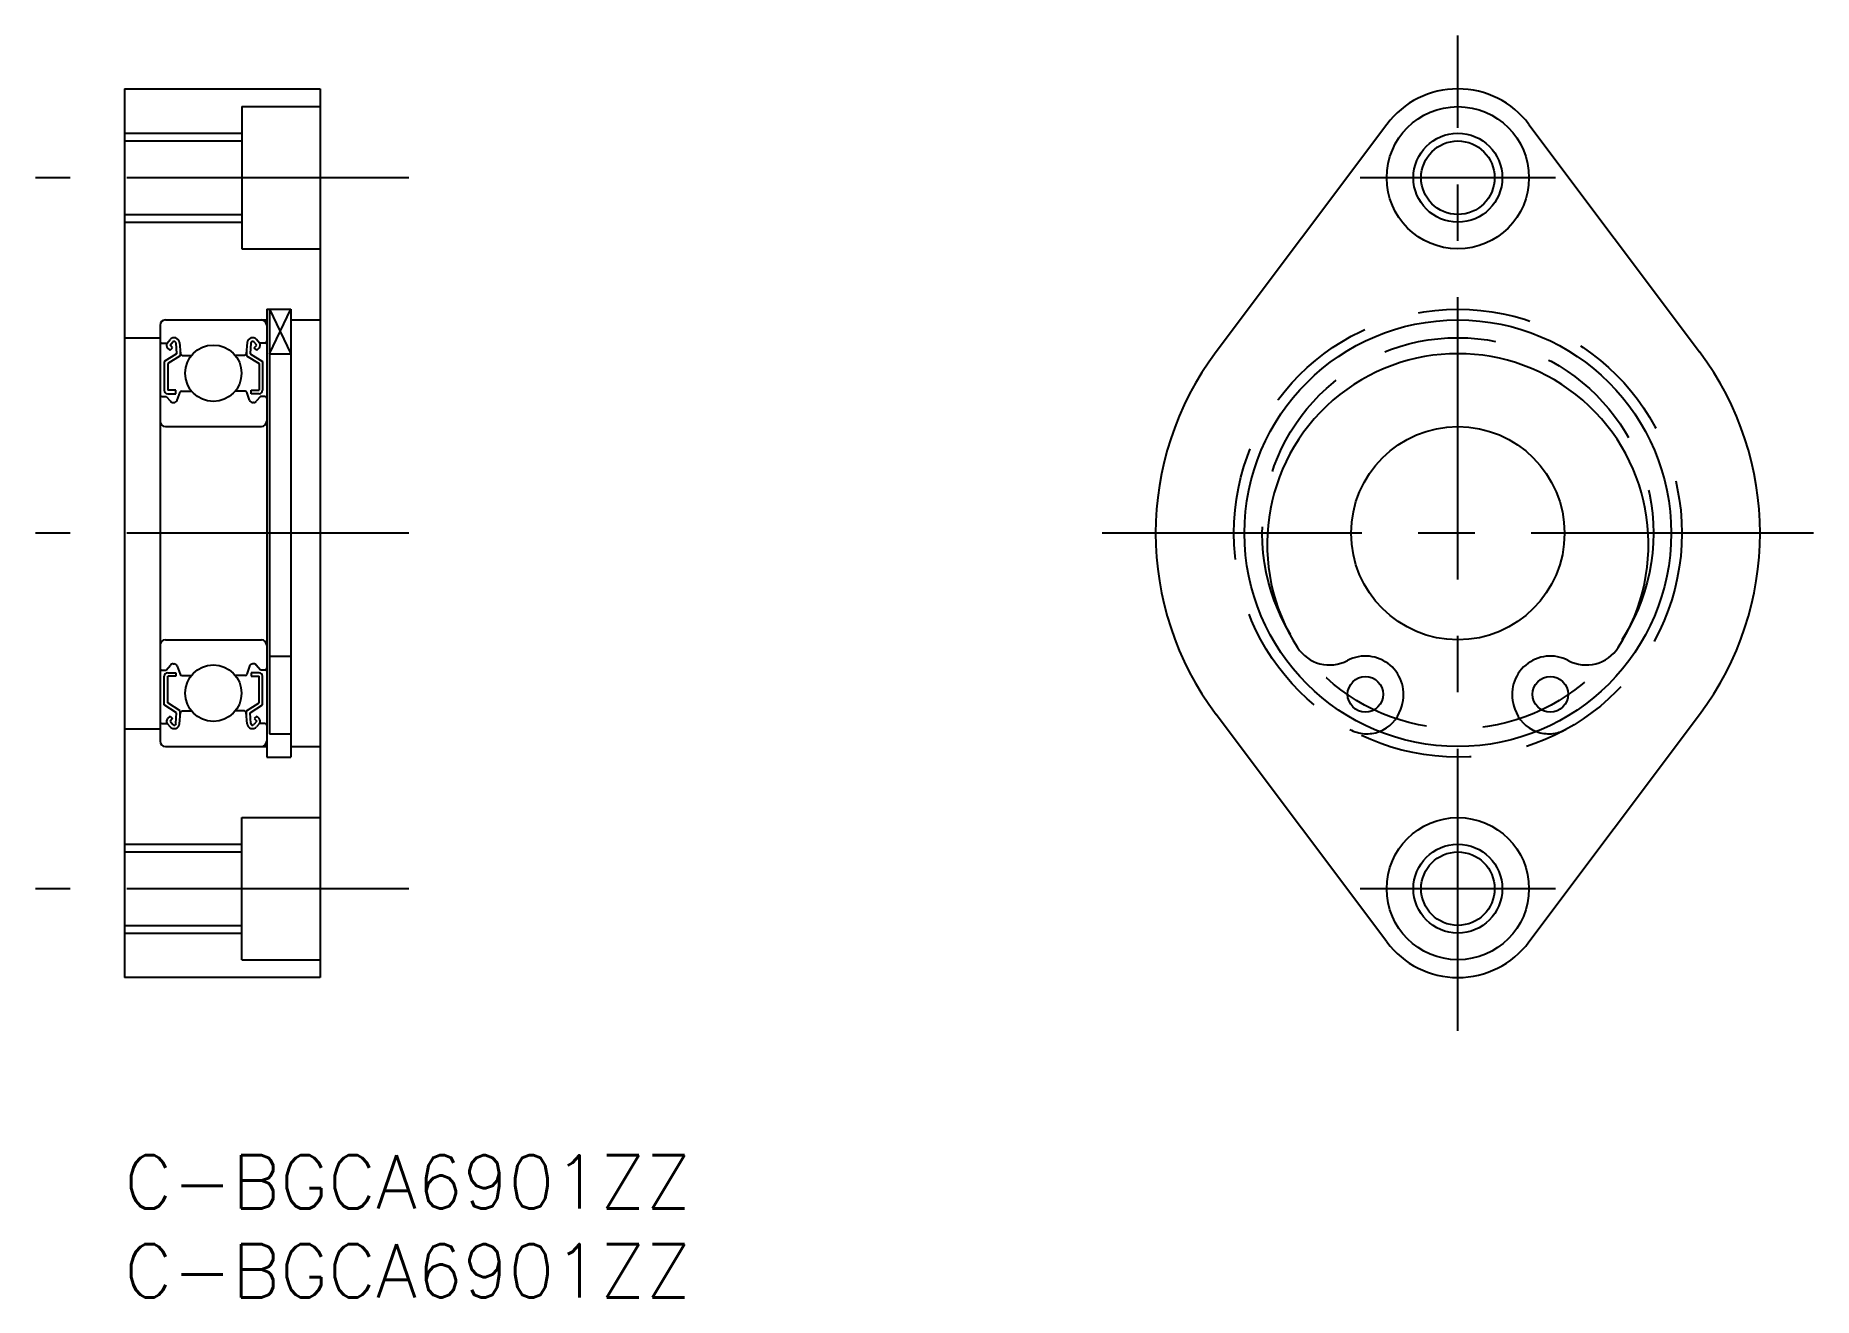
# Model space of a CAD drawing. Extents: x -5 to 95, y -8 to 63.
import ezdxf

# ---------------------------------------------------------------- set-up
doc = ezdxf.new("R2010")
doc.units = 0
doc.header["$LTSCALE"] = 0.5
doc.linetypes.add('CENTER', pattern=[50.8, 31.75, -6.35, 6.35, -6.35])
doc.linetypes.add('DASHED', pattern=[19.05, 12.7, -6.35])
for name, color, linetype in [('MSM_CENTER', 1, 'CENTER'), ('MSM_CONTINUOUS', 7, 'CONTINUOUS'), ('MSM_DASHED', 4, 'DASHED'), ('MSM_NARROW', 5, 'CONTINUOUS'), ('MSM_PART_NUMBER', 7, 'CONTINUOUS')]:
    doc.layers.add(name, color=color, linetype=linetype)
doc.styles.get("Standard").update_dxf_attribs({"font": 'txt.shx', "height": 3, "bigfont": 'bigfont.shx'})

# ---------------------------------------------------------------- blocks, each defined once
blk = doc.blocks.new('*U27')
at = {"layer": 'MSM_PART_NUMBER'}
blk.add_text('C-BGCA6901ZZ', height=3, dxfattribs=at).set_placement((0, -3))
blk = doc.blocks.new('*U28')
at = {"layer": 'MSM_PART_NUMBER'}
blk.add_text('C-BGCA6901ZZ', height=3, dxfattribs=at).set_placement((0, -8))

msp = doc.modelspace()

# ---------------------------------------------------------------- linework, layer by layer
at = {"layer": 'MSM_CENTER'}
for p, q in [((75, 7), (75, 63)), ((16, 55), (-5, 55)), ((80.5, 55), (69.5, 55)), ((16, 35), (-5, 35)), ((95, 35), (55, 35)), ((16, 15), (-5, 15)), ((80.5, 15), (69.5, 15))]:
    msp.add_line(p, q, dxfattribs=at)
at = {"layer": 'MSM_CONTINUOUS'}
for p, q in [((0, 60), (11, 60)), ((0, 60), (0, 10)), ((11, 60), (11, 10)), ((6.6, 59), (11, 59)), ((6.6, 59), (6.6, 51)), ((71, 58), (61.4, 45.2)), ((79, 58), (88.6, 45.2)), ((0, 57.067), (6.6, 57.067)), ((0, 52.933), (6.6, 52.933)), ((6.6, 51), (11, 51)), ((2.3, 47), (8, 47)), ((8, 47.6), (9.35, 47.6)), ((8, 47.6), (8, 22.4)), ((8.15, 47.6), (8.15, 23.715)), ((9.35, 47.6), (9.35, 22.4)), ((9.35, 47), (11, 47)), ((0, 46), (2, 46)), ((2, 46.7), (2, 23.3)), ((8.15, 45.1, 0.5), (9.35, 45.1, 0.5)), ((8.15, 28.086, 0.5), (9.35, 28.086, 0.5)), ((71.789, 25.098), (71.845, 25.272)), ((78.155, 25.272), (78.211, 25.098)), ((0, 24), (2, 24)), ((71, 12), (61.4, 24.8)), ((79, 12), (88.6, 24.8)), ((2.3, 23), (8, 23)), ((8.15, 23.715, 0.5), (9.35, 23.715, 0.5)), ((9.35, 23), (11, 23)), ((8, 22.4), (9.35, 22.4)), ((6.6, 19), (11, 19)), ((6.6, 11), (6.6, 19)), ((0, 17.067), (6.6, 17.067)), ((0, 12.933), (6.6, 12.933)), ((6.6, 11), (11, 11)), ((11, 10), (0, 10))]:
    msp.add_line(p, q, dxfattribs=at)
at = {"layer": 'MSM_CONTINUOUS', "color": 7, "linetype": 'CONTINUOUS'}
for p, q in [((2.1, 45.7), (2.41, 45.7)), ((2.932, 45.098), (2.232, 44.661)), ((2.41, 45.7), (2.57, 45.89)), ((2.563, 45.289), (2.422, 45.43)), ((2.563, 45.571), (2.723, 45.761)), ((2.705, 45.43), (2.563, 45.571)), ((2.563, 45.289), (2.705, 45.43)), ((2.899, 45.702), (2.932, 45.098)), ((3.098, 45.723), (3.153, 45.091)), ((3.132, 45.334), (3.132, 44.987)), ((6.902, 45.723), (6.847, 45.091)), ((6.868, 45.334), (6.868, 44.987)), ((7.101, 45.702), (7.068, 45.098)), ((7.068, 45.098), (7.768, 44.661)), ((7.437, 45.571), (7.277, 45.761)), ((7.295, 45.43), (7.437, 45.571)), ((7.437, 45.289), (7.295, 45.43)), ((7.59, 45.7), (7.43, 45.89)), ((7.437, 45.289), (7.578, 45.43)), ((7.9, 45.7), (7.59, 45.7)), ((2.232, 44.661), (2.232, 43.05)), ((3.132, 44.987), (2.432, 44.55)), ((2.432, 44.55), (2.432, 43.05)), ((3.253, 45), (3.767, 45)), ((6.747, 45), (6.233, 45)), ((6.868, 44.987), (7.568, 44.55)), ((7.568, 44.55), (7.568, 43.05)), ((7.768, 44.661), (7.768, 43.05)), ((2.882, 43.05), (2.432, 43.05)), ((2.882, 42.85), (2.882, 43.05)), ((7.118, 43.05), (7.568, 43.05)), ((7.118, 42.85), (7.118, 43.05)), ((2.1, 42.7), (2.35, 42.7)), ((2.35, 42.7), (2.584, 42.421)), ((2.432, 42.85), (2.882, 42.85)), ((2.737, 42.35), (2.773, 42.35)), ((2.961, 42.482), (3.125, 42.934)), ((3.219, 43), (3.767, 43)), ((6.781, 43), (6.233, 43)), ((7.039, 42.482), (6.875, 42.934)), ((7.568, 42.85), (7.118, 42.85)), ((7.263, 42.35), (7.227, 42.35)), ((7.65, 42.7), (7.416, 42.421)), ((7.9, 42.7), (7.65, 42.7)), ((2.3, 41), (7.7, 41)), ((2.3, 29), (7.7, 29)), ((2.1, 27.3), (2.35, 27.3)), ((2.35, 27.3), (2.584, 27.579)), ((2.432, 27.15), (2.882, 27.15)), ((2.737, 27.65), (2.773, 27.65)), ((2.882, 27.15), (2.882, 26.95)), ((2.961, 27.518), (3.125, 27.066)), ((3.219, 27), (3.767, 27)), ((6.781, 27), (6.233, 27)), ((7.039, 27.518), (6.875, 27.066)), ((7.568, 27.15), (7.118, 27.15)), ((7.118, 27.15), (7.118, 26.95)), ((7.263, 27.65), (7.227, 27.65)), ((7.65, 27.3), (7.416, 27.579)), ((7.9, 27.3), (7.65, 27.3)), ((2.232, 25.339), (2.232, 26.95)), ((2.432, 25.45), (2.432, 26.95)), ((2.882, 26.95), (2.432, 26.95)), ((7.118, 26.95), (7.568, 26.95)), ((7.568, 25.45), (7.568, 26.95)), ((7.768, 25.339), (7.768, 26.95)), ((2.932, 24.902), (2.232, 25.339)), ((3.132, 25.013), (2.432, 25.45)), ((3.132, 24.666), (3.132, 25.013)), ((3.253, 25), (3.767, 25)), ((6.747, 25), (6.233, 25)), ((6.868, 25.013), (7.568, 25.45)), ((6.868, 24.666), (6.868, 25.013)), ((7.068, 24.902), (7.768, 25.339)), ((2.1, 24.3), (2.41, 24.3)), ((2.41, 24.3), (2.57, 24.11)), ((2.563, 24.711), (2.422, 24.57)), ((2.563, 24.711), (2.705, 24.57)), ((2.705, 24.57), (2.563, 24.429)), ((2.563, 24.429), (2.723, 24.239)), ((2.899, 24.298), (2.932, 24.902)), ((3.098, 24.277), (3.153, 24.909)), ((6.902, 24.277), (6.847, 24.909)), ((7.101, 24.298), (7.068, 24.902)), ((7.437, 24.429), (7.277, 24.239)), ((7.437, 24.711), (7.295, 24.57)), ((7.295, 24.57), (7.437, 24.429)), ((7.59, 24.3), (7.43, 24.11)), ((7.437, 24.711), (7.578, 24.57)), ((7.9, 24.3), (7.59, 24.3))]:
    msp.add_line(p, q, dxfattribs=at)
at = {"layer": 'MSM_CONTINUOUS'}
for centre, radius in [((75, 55), 4), ((75, 55), 2.067), ((75, 35), 12), ((69.8, 25.936), 1), ((80.2, 25.936), 1), ((75, 15), 4), ((75, 15), 2.067)]:
    msp.add_circle(centre, radius, dxfattribs=at)
at = {"layer": 'MSM_CONTINUOUS', "color": 7, "linetype": 'CONTINUOUS'}
for centre, radius in [((5, 44), 1.587), ((75, 35), 6), ((5, 26), 1.587)]:
    msp.add_circle(centre, radius, dxfattribs=at)
at = {"layer": 'MSM_CONTINUOUS'}
for centre, radius, start, end in [((75, 55), 5, 36.8699, 143.1301), ((2.3, 46.7), 0.3, 90, 180), ((75, 35), 17, 143.1301, 216.8699), ((75, 34.375), 10.725, 327.24878, 212.75122), ((75, 35), 17, 323.1301, 36.8699), ((67.788, 29.736), 2.15, 212.75122, 297.89567), ((69.8, 25.936), 2.15, 342.03107, 117.89567), ((80.2, 25.936), 2.15, 62.10433, 197.96893), ((82.212, 29.736), 2.15, 242.10433, 327.24878), ((69.886, 25.715), 2, 290.47134, 342.03107), ((80.114, 25.715), 2, 197.96893, 249.52866), ((2.3, 23.3), 0.3, 180, 270), ((75, 15), 5, 216.8699, 323.1301)]:
    msp.add_arc(centre, radius, start, end, dxfattribs=at)
at = {"layer": 'MSM_CONTINUOUS', "color": 7, "linetype": 'CONTINUOUS'}
for centre, radius, start, end in [((7.7, 46.7), 0.3, 0, 90), ((2.1, 45.8), 0.1, 180, 270), ((2.563, 45.572), 0.2, 139.9921, 224.99797), ((2.8, 45.697), 0.3, 4.93496, 139.9921), ((2.8, 45.697), 0.1, 3.08644, 139.96282), ((3.253, 45.1), 0.1, 184.93496, 269.99889), ((6.747, 45.1), 0.1, 270.00111, 355.06504), ((7.2, 45.697), 0.3, 40.0079, 175.06504), ((7.2, 45.697), 0.1, 40.03718, 176.91356), ((7.437, 45.572), 0.2, 315.00203, 40.0079), ((7.9, 45.8), 0.1, 270, 0), ((2.432, 43.05), 0.2, 180, 270), ((7.568, 43.05), 0.2, 270, 0), ((2.1, 42.6), 0.1, 90, 180), ((2.737, 42.55), 0.2, 219.98626, 270), ((2.773, 42.55), 0.2, 270, 340.05843), ((3.219, 42.9), 0.1, 89.99895, 160.05843), ((6.781, 42.9), 0.1, 19.94157, 90.00105), ((7.227, 42.55), 0.2, 199.94157, 270), ((7.263, 42.55), 0.2, 270, 320.01374), ((7.9, 42.6), 0.1, 0, 90), ((2.3, 41.3), 0.3, 180, 270), ((7.7, 41.3), 0.3, 270, 0), ((2.3, 28.7), 0.3, 90, 180), ((7.7, 28.7), 0.3, 0, 90), ((2.1, 27.4), 0.1, 180, 270), ((2.432, 26.95), 0.2, 90, 180), ((2.737, 27.45), 0.2, 90, 140.01374), ((2.773, 27.45), 0.2, 19.94157, 90), ((3.219, 27.1), 0.1, 199.94157, 270.00105), ((6.781, 27.1), 0.1, 269.99895, 340.05843), ((7.227, 27.45), 0.2, 90, 160.05843), ((7.263, 27.45), 0.2, 39.98626, 90), ((7.568, 26.95), 0.2, 0, 90), ((7.9, 27.4), 0.1, 270, 0), ((3.253, 24.9), 0.1, 90.00111, 175.06504), ((6.747, 24.9), 0.1, 4.93496, 89.99889), ((2.1, 24.2), 0.1, 90, 180), ((2.563, 24.428), 0.2, 135.00203, 220.0079), ((2.8, 24.303), 0.3, 220.0079, 355.06504), ((2.8, 24.303), 0.1, 220.03718, 356.91356), ((7.2, 24.303), 0.3, 184.93496, 319.9921), ((7.2, 24.303), 0.1, 183.08644, 319.96282), ((7.437, 24.428), 0.2, 319.9921, 44.99797), ((7.9, 24.2), 0.1, 0, 90), ((7.7, 23.3), 0.3, 270, 0)]:
    msp.add_arc(centre, radius, start, end, dxfattribs=at)
at = {"layer": 'MSM_DASHED'}
for radius in [12.6, 11]:
    msp.add_circle((75, 35), radius, dxfattribs=at)
for centre, start, end in [((69.886, 25.715), 241.15535, 290.47134), ((80.114, 25.715), 249.52866, 298.84465)]:
    msp.add_arc(centre, 2, start, end, dxfattribs=at)
at = {"layer": 'MSM_NARROW'}
for p, q in [((0, 57.5), (6.6, 57.5)), ((0, 52.5), (6.6, 52.5)), ((8.15, 47.6), (9.35, 45.1, 0.5)), ((8.15, 45.1, 0.5), (9.35, 47.6)), ((0, 17.5), (6.6, 17.5)), ((0, 12.5), (6.6, 12.5))]:
    msp.add_line(p, q, dxfattribs=at)
for centre in [(75, 55), (75, 15)]:
    msp.add_circle(centre, 2.5, dxfattribs=at)

# ---------------------------------------------------------------- block references
at = {"layer": 'MSM_CONTINUOUS'}
for name in ['*U27', '*U28']:
    msp.add_blockref(name, (0, 0), dxfattribs=at)

doc.saveas('drawing.dxf')
